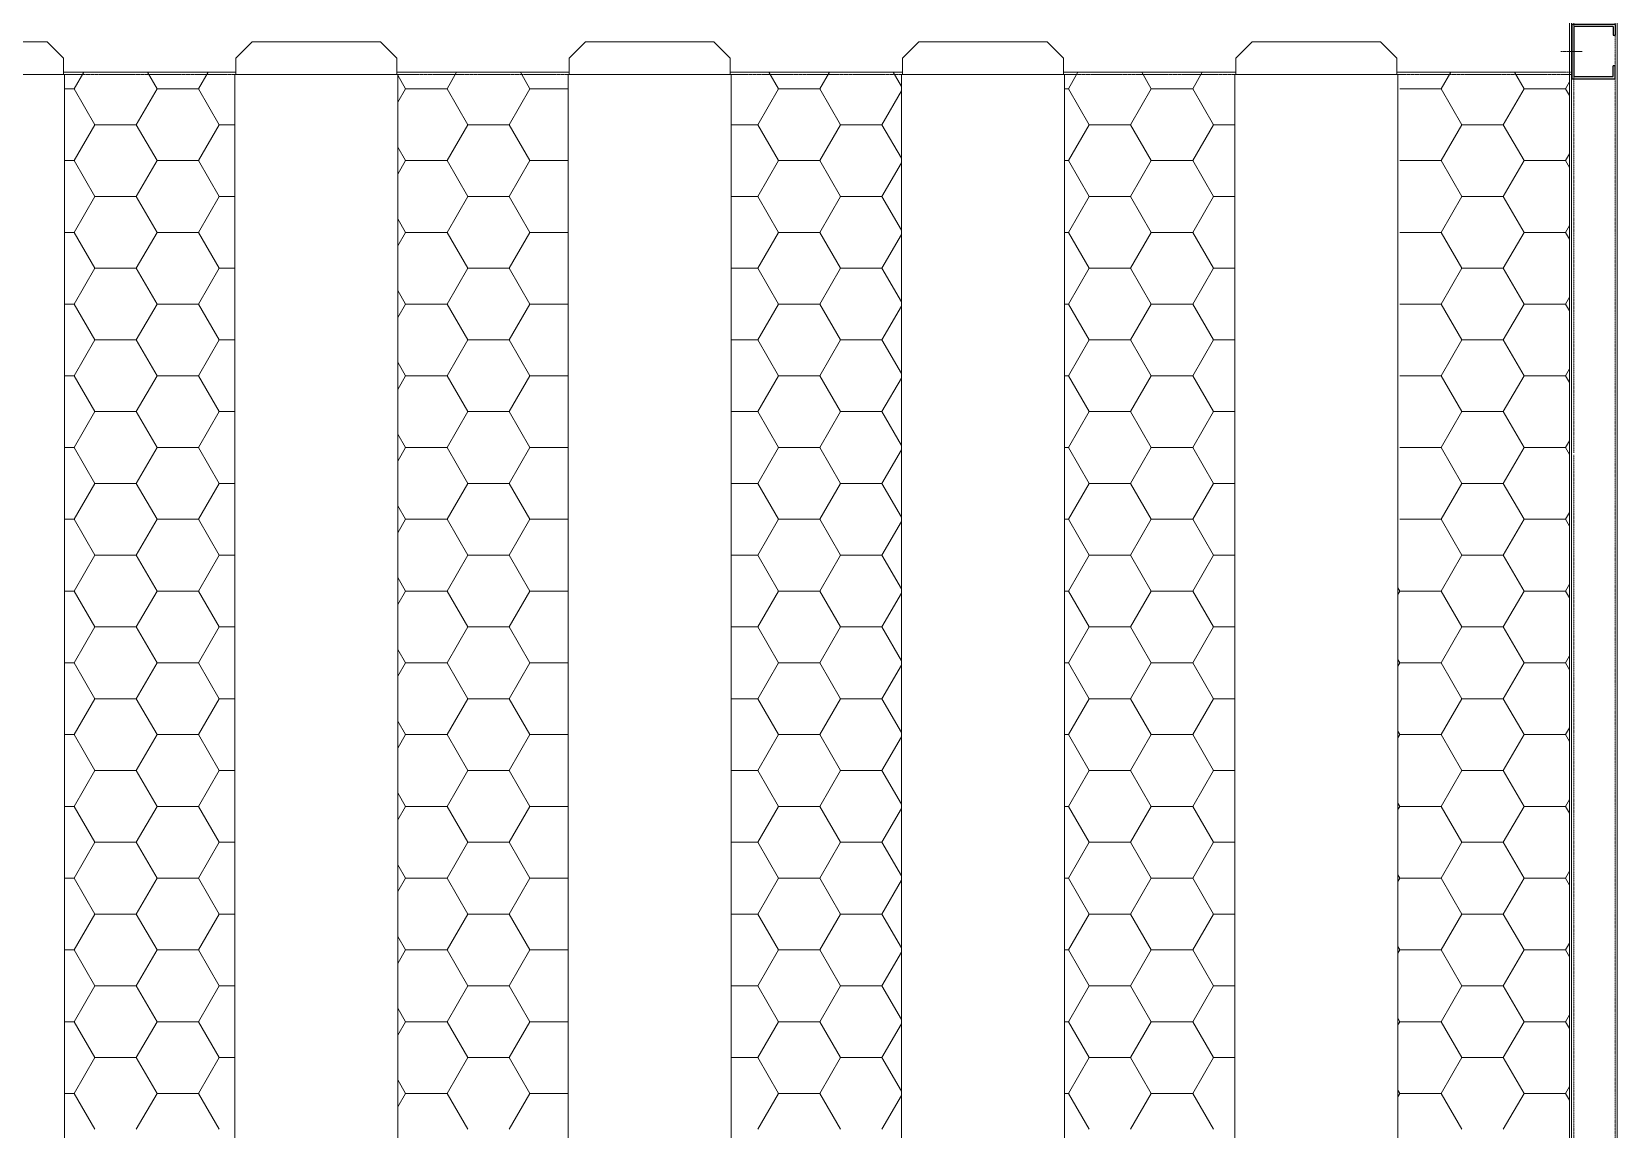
# Model space of a CAD drawing. Header units: millimetres. Extents: x -17070 to 42538, y -291348 to 31440.
# Drawn here: x 18517 to 19976, y 19027 to 20036 of the extents above; entities that cross this region are included whole.
import ezdxf

# ---------------------------------------------------------------- set-up
doc = ezdxf.new("R2010")
doc.units = ezdxf.units.MM
for name, pattern in [('CENTER', [2, 1.25, -0.25, 0.25, -0.25]), ('HIDDEN', [0.375, 0.25, -0.125]), ('HIDDENX2', [0.75, 0.5, -0.25])]:
    doc.linetypes.add(name, pattern=pattern)
doc.layers.add('center', color=1, linetype='CENTER')
doc.layers.add('HIDD', color=2, linetype='HIDDENX2')

# ---------------------------------------------------------------- blocks, each defined once
blk = doc.blocks.new('435')
for p, q in [((-131382, 21088.8), (-131342, 21088.8)), ((-131382, 21088.8), (-131382, 21078.8)), ((-131342, 21088.8), (-131342, 21038.8)), ((-131342, 21088.8), (-131342, 21038.8)), ((-131380, 21078.8), (-131382, 21078.8)), ((-131380, 21086.8), (-131344, 21086.8)), ((-131380, 21086.8), (-131380, 21078.8)), ((-131344, 21086.8), (-131344, 21040.8)), ((-131382, 21038.8), (-131382, 21050.8)), ((-131382, 21050.8), (-131380, 21050.8)), ((-131380, 21040.8), (-131380, 21050.8)), ((-131342, 21038.8), (-131382, 21038.8)), ((-131344, 21040.8), (-131380, 21040.8))]:
    blk.add_line(p, q)
blk = doc.blocks.new('3')
at = {"color": 7, "lineweight": 20}
for p, q in [((19933.5, 20282.6), (19933.5, 18032.8)), ((19975.5, 18032.8), (19975.5, 20282.6)), ((19931.5, 20204.7), (19931.5, 18078.7)), ((18546.3, 19998.7), (18704.9, 19998.7)), ((18852.9, 19998.7), (19011.5, 19998.7)), ((19159.5, 19998.7), (19318.1, 19998.7)), ((19466.1, 19998.7), (19624.7, 19998.7)), ((19772.7, 19998.7), (19928, 19998.7))]:
    blk.add_line(p, q, dxfattribs=at)
at = {"lineweight": 20}
for p, q in [((18531.3, 20026.7), (18413.3, 20026.7)), ((18546.3, 20011.7), (18531.3, 20026.7)), ((18704.9, 20011.7), (18719.9, 20026.7)), ((18837.9, 20026.7), (18719.9, 20026.7)), ((18852.9, 20011.7), (18837.9, 20026.7)), ((19011.5, 20011.7), (19026.5, 20026.7)), ((19144.5, 20026.7), (19026.5, 20026.7)), ((19159.5, 20011.7), (19144.5, 20026.7)), ((19318.1, 20011.7), (19333.1, 20026.7)), ((19451.1, 20026.7), (19333.1, 20026.7)), ((19466.1, 20011.7), (19451.1, 20026.7)), ((19624.7, 20011.7), (19639.7, 20026.7)), ((19757.7, 20026.7), (19639.7, 20026.7)), ((19772.7, 20011.7), (19757.7, 20026.7)), ((18546.3, 19996.7), (18546.3, 20011.7)), ((18704.9, 19996.7), (18704.9, 20011.7)), ((18852.9, 19996.7), (18852.9, 20011.7)), ((19011.5, 19996.7), (19011.5, 20011.7)), ((19159.5, 19996.7), (19159.5, 20011.7)), ((19318.1, 19996.7), (19318.1, 20011.7)), ((19466.1, 19996.7), (19466.1, 20011.7)), ((19624.7, 19996.7), (19624.7, 20011.7)), ((19772.7, 19996.7), (19772.7, 20011.7))]:
    blk.add_line(p, q, dxfattribs=at)
at = {"color": 7, "lineweight": 20, "ltscale": 0.014722}
blk.add_line((19931.5, 20035.2), (19931.5, 20008.7), dxfattribs=at)
at = {"color": 0, "lineweight": 20}
for p, q in [((18547.3, 19996.7), (18397.3, 19996.7)), ((18547.3, 19996.7), (18547.3, 18098.7)), ((18853.9, 19996.7), (18703.9, 19996.7)), ((18703.9, 18098.7), (18703.9, 19996.7)), ((18853.9, 19996.7), (18853.9, 18098.7)), ((19160.5, 19996.7), (19010.5, 19996.7)), ((19010.5, 18098.7), (19010.5, 19996.7)), ((19160.5, 19996.7), (19160.5, 18098.7)), ((19467.1, 19996.7), (19317.1, 19996.7)), ((19317.1, 18098.7), (19317.1, 19996.7)), ((19467.1, 19996.7), (19467.1, 18098.7)), ((19773.7, 19996.7), (19623.7, 19996.7)), ((19623.7, 18098.7), (19623.7, 19996.7)), ((19773.7, 19996.7), (19773.7, 18098.7))]:
    blk.add_line(p, q, dxfattribs=at)
at = {"color": 7, "linetype": 'Continuous', "lineweight": 20}
for p, q in [((18556.3, 19983.4), (18565.1, 19998.7)), ((18632.5, 19983.4), (18623.7, 19998.7)), ((18670.6, 19983.4), (18679.4, 19998.7)), ((18861.1, 19983.4), (18853.9, 19995.8)), ((18899.2, 19983.4), (18908, 19998.7)), ((18975.4, 19983.4), (18966.6, 19998.7)), ((19204, 19983.4), (19195.2, 19998.7)), ((19242.1, 19983.4), (19250.9, 19998.7)), ((19317.1, 19985.4), (19309.5, 19998.7)), ((19470.7, 19983.4), (19479.5, 19998.7)), ((19546.9, 19983.4), (19538.1, 19998.7)), ((19585, 19983.4), (19593.8, 19998.7)), ((19813.6, 19983.4), (19822.4, 19998.7)), ((19889.8, 19983.4), (19881, 19998.7)), ((18547.3, 19983.4), (18556.3, 19983.4)), ((18575.3, 19950.4), (18556.3, 19983.4)), ((18613.4, 19950.4), (18632.5, 19983.4)), ((18632.5, 19983.4), (18670.6, 19983.4)), ((18689.6, 19950.4), (18670.6, 19983.4)), ((18853.9, 19971), (18861.1, 19983.4)), ((18861.1, 19983.4), (18899.2, 19983.4)), ((18918.2, 19950.4), (18899.2, 19983.4)), ((18956.3, 19950.4), (18975.4, 19983.4)), ((18975.4, 19983.4), (19010.5, 19983.4)), ((19184.9, 19950.4), (19204, 19983.4)), ((19204, 19983.4), (19242.1, 19983.4)), ((19261.1, 19950.4), (19242.1, 19983.4)), ((19299.2, 19950.4), (19317.1, 19981.4)), ((19467.1, 19983.4), (19470.7, 19983.4)), ((19489.7, 19950.4), (19470.7, 19983.4)), ((19527.8, 19950.4), (19546.9, 19983.4)), ((19546.9, 19983.4), (19585, 19983.4)), ((19604, 19950.4), (19585, 19983.4)), ((19775.5, 19983.4), (19813.6, 19983.4)), ((19832.6, 19950.4), (19813.6, 19983.4)), ((19870.7, 19950.4), (19889.8, 19983.4)), ((19889.8, 19983.4), (19927.9, 19983.4)), ((19927.9, 19983.4), (19931.5, 19989.7)), ((19931.5, 19977.1), (19927.9, 19983.4)), ((18556.3, 19917.4), (18575.3, 19950.4)), ((18575.3, 19950.4), (18613.4, 19950.4)), ((18632.5, 19917.4), (18613.4, 19950.4)), ((18670.6, 19917.4), (18689.6, 19950.4)), ((18689.6, 19950.4), (18703.9, 19950.4)), ((18899.2, 19917.4), (18918.2, 19950.4)), ((18918.2, 19950.4), (18956.3, 19950.4)), ((18975.4, 19917.4), (18956.3, 19950.4)), ((19160.5, 19950.4), (19184.9, 19950.4)), ((19204, 19917.4), (19184.9, 19950.4)), ((19242.1, 19917.4), (19261.1, 19950.4)), ((19261.1, 19950.4), (19299.2, 19950.4)), ((19317.1, 19919.5), (19299.2, 19950.4)), ((19470.7, 19917.4), (19489.7, 19950.4)), ((19489.7, 19950.4), (19527.8, 19950.4)), ((19546.9, 19917.4), (19527.8, 19950.4)), ((19585, 19917.4), (19604, 19950.4)), ((19604, 19950.4), (19623.7, 19950.4)), ((19813.6, 19917.4), (19832.6, 19950.4)), ((19832.6, 19950.4), (19870.7, 19950.4)), ((19889.8, 19917.4), (19870.7, 19950.4)), ((18861.1, 19917.4), (18853.9, 19929.8)), ((19927.9, 19917.4), (19931.5, 19923.7)), ((18547.3, 19917.4), (18556.3, 19917.4)), ((18575.3, 19884.4), (18556.3, 19917.4)), ((18613.4, 19884.4), (18632.5, 19917.4)), ((18632.5, 19917.4), (18670.6, 19917.4)), ((18689.6, 19884.4), (18670.6, 19917.4)), ((18853.9, 19905), (18861.1, 19917.4)), ((18861.1, 19917.4), (18899.2, 19917.4)), ((18918.2, 19884.4), (18899.2, 19917.4)), ((18956.3, 19884.4), (18975.4, 19917.4)), ((18975.4, 19917.4), (19010.5, 19917.4)), ((19184.9, 19884.4), (19204, 19917.4)), ((19204, 19917.4), (19242.1, 19917.4)), ((19261.1, 19884.4), (19242.1, 19917.4)), ((19299.2, 19884.4), (19317.1, 19915.4)), ((19467.1, 19917.4), (19470.7, 19917.4)), ((19489.7, 19884.4), (19470.7, 19917.4)), ((19527.8, 19884.4), (19546.9, 19917.4)), ((19546.9, 19917.4), (19585, 19917.4)), ((19604, 19884.4), (19585, 19917.4)), ((19775.5, 19917.4), (19813.6, 19917.4)), ((19832.6, 19884.4), (19813.6, 19917.4)), ((19870.7, 19884.4), (19889.8, 19917.4)), ((19889.8, 19917.4), (19927.9, 19917.4)), ((19931.5, 19911.1), (19927.9, 19917.4)), ((18556.3, 19851.4), (18575.3, 19884.4)), ((18575.3, 19884.4), (18613.4, 19884.4)), ((18632.5, 19851.4), (18613.4, 19884.4)), ((18670.6, 19851.4), (18689.6, 19884.4)), ((18689.6, 19884.4), (18703.9, 19884.4)), ((18899.2, 19851.4), (18918.2, 19884.4)), ((18918.2, 19884.4), (18956.3, 19884.4)), ((18975.4, 19851.4), (18956.3, 19884.4)), ((19160.5, 19884.4), (19184.9, 19884.4)), ((19204, 19851.4), (19184.9, 19884.4)), ((19242.1, 19851.4), (19261.1, 19884.4)), ((19261.1, 19884.4), (19299.2, 19884.4)), ((19317.1, 19853.5), (19299.2, 19884.4)), ((19470.7, 19851.4), (19489.7, 19884.4)), ((19489.7, 19884.4), (19527.8, 19884.4)), ((19546.9, 19851.4), (19527.8, 19884.4)), ((19585, 19851.4), (19604, 19884.4)), ((19604, 19884.4), (19623.7, 19884.4)), ((19813.6, 19851.4), (19832.6, 19884.4)), ((19832.6, 19884.4), (19870.7, 19884.4)), ((19889.8, 19851.4), (19870.7, 19884.4)), ((18861.1, 19851.4), (18853.9, 19863.9)), ((18547.3, 19851.4), (18556.3, 19851.4)), ((18575.3, 19818.4), (18556.3, 19851.4)), ((18613.4, 19818.4), (18632.5, 19851.4)), ((18632.5, 19851.4), (18670.6, 19851.4)), ((18689.6, 19818.4), (18670.6, 19851.4)), ((18853.9, 19839), (18861.1, 19851.4)), ((18861.1, 19851.4), (18899.2, 19851.4)), ((18918.2, 19818.4), (18899.2, 19851.4)), ((18956.3, 19818.4), (18975.4, 19851.4)), ((18975.4, 19851.4), (19010.5, 19851.4)), ((19184.9, 19818.4), (19204, 19851.4)), ((19204, 19851.4), (19242.1, 19851.4)), ((19261.1, 19818.4), (19242.1, 19851.4)), ((19299.2, 19818.4), (19317.1, 19849.4)), ((19467.1, 19851.4), (19470.7, 19851.4)), ((19489.7, 19818.4), (19470.7, 19851.4)), ((19527.8, 19818.4), (19546.9, 19851.4)), ((19546.9, 19851.4), (19585, 19851.4)), ((19604, 19818.4), (19585, 19851.4)), ((19775.5, 19851.4), (19813.6, 19851.4)), ((19832.6, 19818.4), (19813.6, 19851.4)), ((19870.7, 19818.4), (19889.8, 19851.4)), ((19889.8, 19851.4), (19927.9, 19851.4)), ((19927.9, 19851.4), (19931.5, 19857.7)), ((19931.5, 19845.1), (19927.9, 19851.4)), ((18556.3, 19785.4), (18575.3, 19818.4)), ((18575.3, 19818.4), (18613.4, 19818.4)), ((18632.5, 19785.4), (18613.4, 19818.4)), ((18670.6, 19785.4), (18689.6, 19818.4)), ((18689.6, 19818.4), (18703.9, 19818.4)), ((18899.2, 19785.4), (18918.2, 19818.4)), ((18918.2, 19818.4), (18956.3, 19818.4)), ((18975.4, 19785.4), (18956.3, 19818.4)), ((19160.5, 19818.4), (19184.9, 19818.4)), ((19204, 19785.4), (19184.9, 19818.4)), ((19242.1, 19785.4), (19261.1, 19818.4)), ((19261.1, 19818.4), (19299.2, 19818.4)), ((19317.1, 19787.5), (19299.2, 19818.4)), ((19470.7, 19785.4), (19489.7, 19818.4)), ((19489.7, 19818.4), (19527.8, 19818.4)), ((19546.9, 19785.4), (19527.8, 19818.4)), ((19585, 19785.4), (19604, 19818.4)), ((19604, 19818.4), (19623.7, 19818.4)), ((19813.6, 19785.4), (19832.6, 19818.4)), ((19832.6, 19818.4), (19870.7, 19818.4)), ((19889.8, 19785.4), (19870.7, 19818.4)), ((18861.1, 19785.4), (18853.9, 19797.9)), ((19927.9, 19785.4), (19931.5, 19791.7)), ((18547.3, 19785.4), (18556.3, 19785.4)), ((18575.3, 19752.5), (18556.3, 19785.4)), ((18613.4, 19752.5), (18632.5, 19785.4)), ((18632.5, 19785.4), (18670.6, 19785.4)), ((18689.6, 19752.5), (18670.6, 19785.4)), ((18853.9, 19773), (18861.1, 19785.4)), ((18861.1, 19785.4), (18899.2, 19785.4)), ((18918.2, 19752.5), (18899.2, 19785.4)), ((18956.3, 19752.5), (18975.4, 19785.4)), ((18975.4, 19785.4), (19010.5, 19785.4)), ((19184.9, 19752.5), (19204, 19785.4)), ((19204, 19785.4), (19242.1, 19785.4)), ((19261.1, 19752.5), (19242.1, 19785.4)), ((19299.2, 19752.5), (19317.1, 19783.4)), ((19467.1, 19785.4), (19470.7, 19785.4)), ((19489.7, 19752.5), (19470.7, 19785.4)), ((19527.8, 19752.5), (19546.9, 19785.4)), ((19546.9, 19785.4), (19585, 19785.4)), ((19604, 19752.5), (19585, 19785.4)), ((19775.5, 19785.4), (19813.6, 19785.4)), ((19832.6, 19752.5), (19813.6, 19785.4)), ((19870.7, 19752.5), (19889.8, 19785.4)), ((19889.8, 19785.4), (19927.9, 19785.4)), ((19931.5, 19779.2), (19927.9, 19785.4)), ((18556.3, 19719.5), (18575.3, 19752.5)), ((18575.3, 19752.5), (18613.4, 19752.5)), ((18632.5, 19719.5), (18613.4, 19752.5)), ((18670.6, 19719.5), (18689.6, 19752.5)), ((18689.6, 19752.5), (18703.9, 19752.5)), ((18899.2, 19719.5), (18918.2, 19752.5)), ((18918.2, 19752.5), (18956.3, 19752.5)), ((18975.4, 19719.5), (18956.3, 19752.5)), ((19160.5, 19752.5), (19184.9, 19752.5)), ((19204, 19719.5), (19184.9, 19752.5)), ((19242.1, 19719.5), (19261.1, 19752.5)), ((19261.1, 19752.5), (19299.2, 19752.5)), ((19317.1, 19721.5), (19299.2, 19752.5)), ((19470.7, 19719.5), (19489.7, 19752.5)), ((19489.7, 19752.5), (19527.8, 19752.5)), ((19546.9, 19719.5), (19527.8, 19752.5)), ((19585, 19719.5), (19604, 19752.5)), ((19604, 19752.5), (19623.7, 19752.5)), ((19813.6, 19719.5), (19832.6, 19752.5)), ((19832.6, 19752.5), (19870.7, 19752.5)), ((19889.8, 19719.5), (19870.7, 19752.5)), ((18861.1, 19719.5), (18853.9, 19731.9)), ((18547.3, 19719.5), (18556.3, 19719.5)), ((18575.3, 19686.5), (18556.3, 19719.5)), ((18613.4, 19686.5), (18632.5, 19719.5)), ((18632.5, 19719.5), (18670.6, 19719.5)), ((18689.6, 19686.5), (18670.6, 19719.5)), ((18853.9, 19707), (18861.1, 19719.5)), ((18861.1, 19719.5), (18899.2, 19719.5)), ((18918.2, 19686.5), (18899.2, 19719.5)), ((18956.3, 19686.5), (18975.4, 19719.5)), ((18975.4, 19719.5), (19010.5, 19719.5)), ((19184.9, 19686.5), (19204, 19719.5)), ((19204, 19719.5), (19242.1, 19719.5)), ((19261.1, 19686.5), (19242.1, 19719.5)), ((19299.2, 19686.5), (19317.1, 19717.4)), ((19467.1, 19719.5), (19470.7, 19719.5)), ((19489.7, 19686.5), (19470.7, 19719.5)), ((19527.8, 19686.5), (19546.9, 19719.5)), ((19546.9, 19719.5), (19585, 19719.5)), ((19604, 19686.5), (19585, 19719.5)), ((19775.5, 19719.5), (19813.6, 19719.5)), ((19832.6, 19686.5), (19813.6, 19719.5)), ((19870.7, 19686.5), (19889.8, 19719.5)), ((19889.8, 19719.5), (19927.9, 19719.5)), ((19927.9, 19719.5), (19931.5, 19725.8)), ((19931.5, 19713.2), (19927.9, 19719.5)), ((18556.3, 19653.5), (18575.3, 19686.5)), ((18575.3, 19686.5), (18613.4, 19686.5)), ((18632.5, 19653.5), (18613.4, 19686.5)), ((18670.6, 19653.5), (18689.6, 19686.5)), ((18689.6, 19686.5), (18703.9, 19686.5)), ((18899.2, 19653.5), (18918.2, 19686.5)), ((18918.2, 19686.5), (18956.3, 19686.5)), ((18975.4, 19653.5), (18956.3, 19686.5)), ((19160.5, 19686.5), (19184.9, 19686.5)), ((19204, 19653.5), (19184.9, 19686.5)), ((19242.1, 19653.5), (19261.1, 19686.5)), ((19261.1, 19686.5), (19299.2, 19686.5)), ((19317.1, 19655.5), (19299.2, 19686.5)), ((19470.7, 19653.5), (19489.7, 19686.5)), ((19489.7, 19686.5), (19527.8, 19686.5)), ((19546.9, 19653.5), (19527.8, 19686.5)), ((19585, 19653.5), (19604, 19686.5)), ((19604, 19686.5), (19623.7, 19686.5)), ((19813.6, 19653.5), (19832.6, 19686.5)), ((19832.6, 19686.5), (19870.7, 19686.5)), ((19889.8, 19653.5), (19870.7, 19686.5)), ((18861.1, 19653.5), (18853.9, 19665.9)), ((19927.9, 19653.5), (19931.5, 19659.8)), ((18547.3, 19653.5), (18556.3, 19653.5)), ((18575.3, 19620.5), (18556.3, 19653.5)), ((18613.4, 19620.5), (18632.5, 19653.5)), ((18632.5, 19653.5), (18670.6, 19653.5)), ((18689.6, 19620.5), (18670.6, 19653.5)), ((18853.9, 19641.1), (18861.1, 19653.5)), ((18861.1, 19653.5), (18899.2, 19653.5)), ((18918.2, 19620.5), (18899.2, 19653.5)), ((18956.3, 19620.5), (18975.4, 19653.5)), ((18975.4, 19653.5), (19010.5, 19653.5)), ((19184.9, 19620.5), (19204, 19653.5)), ((19204, 19653.5), (19242.1, 19653.5)), ((19261.1, 19620.5), (19242.1, 19653.5)), ((19299.2, 19620.5), (19317.1, 19651.4)), ((19467.1, 19653.5), (19470.7, 19653.5)), ((19489.7, 19620.5), (19470.7, 19653.5)), ((19527.8, 19620.5), (19546.9, 19653.5)), ((19546.9, 19653.5), (19585, 19653.5)), ((19604, 19620.5), (19585, 19653.5)), ((19775.5, 19653.5), (19813.6, 19653.5)), ((19832.6, 19620.5), (19813.6, 19653.5)), ((19870.7, 19620.5), (19889.8, 19653.5)), ((19889.8, 19653.5), (19927.9, 19653.5)), ((19931.5, 19647.2), (19927.9, 19653.5)), ((18556.3, 19587.5), (18575.3, 19620.5)), ((18575.3, 19620.5), (18613.4, 19620.5)), ((18632.5, 19587.5), (18613.4, 19620.5)), ((18670.6, 19587.5), (18689.6, 19620.5)), ((18689.6, 19620.5), (18703.9, 19620.5)), ((18899.2, 19587.5), (18918.2, 19620.5)), ((18918.2, 19620.5), (18956.3, 19620.5)), ((18975.4, 19587.5), (18956.3, 19620.5)), ((19160.5, 19620.5), (19184.9, 19620.5)), ((19204, 19587.5), (19184.9, 19620.5)), ((19242.1, 19587.5), (19261.1, 19620.5)), ((19261.1, 19620.5), (19299.2, 19620.5)), ((19317.1, 19589.5), (19299.2, 19620.5)), ((19470.7, 19587.5), (19489.7, 19620.5)), ((19489.7, 19620.5), (19527.8, 19620.5)), ((19546.9, 19587.5), (19527.8, 19620.5)), ((19585, 19587.5), (19604, 19620.5)), ((19604, 19620.5), (19623.7, 19620.5)), ((19813.6, 19587.5), (19832.6, 19620.5)), ((19832.6, 19620.5), (19870.7, 19620.5)), ((19889.8, 19587.5), (19870.7, 19620.5)), ((18547.3, 19587.5), (18556.3, 19587.5)), ((18575.3, 19554.5), (18556.3, 19587.5)), ((18613.4, 19554.5), (18632.5, 19587.5)), ((18632.5, 19587.5), (18670.6, 19587.5)), ((18689.6, 19554.5), (18670.6, 19587.5)), ((18861.1, 19587.5), (18853.9, 19599.9)), ((18853.9, 19575.1), (18861.1, 19587.5)), ((18861.1, 19587.5), (18899.2, 19587.5)), ((18918.2, 19554.5), (18899.2, 19587.5)), ((18956.3, 19554.5), (18975.4, 19587.5)), ((18975.4, 19587.5), (19010.5, 19587.5)), ((19184.9, 19554.5), (19204, 19587.5)), ((19204, 19587.5), (19242.1, 19587.5)), ((19261.1, 19554.5), (19242.1, 19587.5)), ((19467.1, 19587.5), (19470.7, 19587.5)), ((19489.7, 19554.5), (19470.7, 19587.5)), ((19527.8, 19554.5), (19546.9, 19587.5)), ((19546.9, 19587.5), (19585, 19587.5)), ((19604, 19554.5), (19585, 19587.5)), ((19775.5, 19587.5), (19813.6, 19587.5)), ((19832.6, 19554.5), (19813.6, 19587.5)), ((19870.7, 19554.5), (19889.8, 19587.5)), ((19889.8, 19587.5), (19927.9, 19587.5)), ((19927.9, 19587.5), (19931.5, 19593.8)), ((19931.5, 19581.2), (19927.9, 19587.5)), ((19299.2, 19554.5), (19317.1, 19585.5)), ((18556.3, 19521.5), (18575.3, 19554.5)), ((18575.3, 19554.5), (18613.4, 19554.5)), ((18632.5, 19521.5), (18613.4, 19554.5)), ((18670.6, 19521.5), (18689.6, 19554.5)), ((18689.6, 19554.5), (18703.9, 19554.5)), ((18899.2, 19521.5), (18918.2, 19554.5)), ((18918.2, 19554.5), (18956.3, 19554.5)), ((18975.4, 19521.5), (18956.3, 19554.5)), ((19160.5, 19554.5), (19184.9, 19554.5)), ((19204, 19521.5), (19184.9, 19554.5)), ((19242.1, 19521.5), (19261.1, 19554.5)), ((19261.1, 19554.5), (19299.2, 19554.5)), ((19317.1, 19523.5), (19299.2, 19554.5)), ((19470.7, 19521.5), (19489.7, 19554.5)), ((19489.7, 19554.5), (19527.8, 19554.5)), ((19546.9, 19521.5), (19527.8, 19554.5)), ((19585, 19521.5), (19604, 19554.5)), ((19604, 19554.5), (19623.7, 19554.5)), ((19813.6, 19521.5), (19832.6, 19554.5)), ((19832.6, 19554.5), (19870.7, 19554.5)), ((19889.8, 19521.5), (19870.7, 19554.5)), ((18861.1, 19521.5), (18853.9, 19533.9)), ((19927.9, 19521.5), (19931.5, 19527.8)), ((18547.3, 19521.5), (18556.3, 19521.5)), ((18575.3, 19488.5), (18556.3, 19521.5)), ((18613.4, 19488.5), (18632.5, 19521.5)), ((18632.5, 19521.5), (18670.6, 19521.5)), ((18689.6, 19488.5), (18670.6, 19521.5)), ((18853.9, 19509.1), (18861.1, 19521.5)), ((18861.1, 19521.5), (18899.2, 19521.5)), ((18918.2, 19488.5), (18899.2, 19521.5)), ((18956.3, 19488.5), (18975.4, 19521.5)), ((18975.4, 19521.5), (19010.5, 19521.5)), ((19184.9, 19488.5), (19204, 19521.5)), ((19204, 19521.5), (19242.1, 19521.5)), ((19261.1, 19488.5), (19242.1, 19521.5)), ((19299.2, 19488.5), (19317.1, 19519.5)), ((19467.1, 19521.5), (19470.7, 19521.5)), ((19489.7, 19488.5), (19470.7, 19521.5)), ((19527.8, 19488.5), (19546.9, 19521.5)), ((19546.9, 19521.5), (19585, 19521.5)), ((19604, 19488.5), (19585, 19521.5)), ((19775.5, 19521.5), (19773.7, 19524.5)), ((19773.7, 19518.4), (19775.5, 19521.5)), ((19775.5, 19521.5), (19813.6, 19521.5)), ((19832.6, 19488.5), (19813.6, 19521.5)), ((19870.7, 19488.5), (19889.8, 19521.5)), ((19889.8, 19521.5), (19927.9, 19521.5)), ((19931.5, 19515.2), (19927.9, 19521.5)), ((18556.3, 19455.5), (18575.3, 19488.5)), ((18575.3, 19488.5), (18613.4, 19488.5)), ((18632.5, 19455.5), (18613.4, 19488.5)), ((18670.6, 19455.5), (18689.6, 19488.5)), ((18689.6, 19488.5), (18703.9, 19488.5)), ((18899.2, 19455.5), (18918.2, 19488.5)), ((18918.2, 19488.5), (18956.3, 19488.5)), ((18975.4, 19455.5), (18956.3, 19488.5)), ((19160.5, 19488.5), (19184.9, 19488.5)), ((19204, 19455.5), (19184.9, 19488.5)), ((19242.1, 19455.5), (19261.1, 19488.5)), ((19261.1, 19488.5), (19299.2, 19488.5)), ((19317.1, 19457.5), (19299.2, 19488.5)), ((19470.7, 19455.5), (19489.7, 19488.5)), ((19489.7, 19488.5), (19527.8, 19488.5)), ((19546.9, 19455.5), (19527.8, 19488.5)), ((19585, 19455.5), (19604, 19488.5)), ((19604, 19488.5), (19623.7, 19488.5)), ((19813.6, 19455.5), (19832.6, 19488.5)), ((19832.6, 19488.5), (19870.7, 19488.5)), ((19889.8, 19455.5), (19870.7, 19488.5)), ((18547.3, 19455.5), (18556.3, 19455.5)), ((18575.3, 19422.5), (18556.3, 19455.5)), ((18613.4, 19422.5), (18632.5, 19455.5)), ((18632.5, 19455.5), (18670.6, 19455.5)), ((18689.6, 19422.5), (18670.6, 19455.5)), ((18861.1, 19455.5), (18853.9, 19467.9)), ((18853.9, 19443.1), (18861.1, 19455.5)), ((18861.1, 19455.5), (18899.2, 19455.5)), ((18918.2, 19422.5), (18899.2, 19455.5)), ((18956.3, 19422.5), (18975.4, 19455.5)), ((18975.4, 19455.5), (19010.5, 19455.5)), ((19184.9, 19422.5), (19204, 19455.5)), ((19204, 19455.5), (19242.1, 19455.5)), ((19261.1, 19422.5), (19242.1, 19455.5)), ((19467.1, 19455.5), (19470.7, 19455.5)), ((19489.7, 19422.5), (19470.7, 19455.5)), ((19527.8, 19422.5), (19546.9, 19455.5)), ((19546.9, 19455.5), (19585, 19455.5)), ((19604, 19422.5), (19585, 19455.5)), ((19775.5, 19455.5), (19773.7, 19458.6)), ((19773.7, 19452.4), (19775.5, 19455.5)), ((19775.5, 19455.5), (19813.6, 19455.5)), ((19832.6, 19422.5), (19813.6, 19455.5)), ((19870.7, 19422.5), (19889.8, 19455.5)), ((19889.8, 19455.5), (19927.9, 19455.5)), ((19927.9, 19455.5), (19931.5, 19461.8)), ((19931.5, 19449.2), (19927.9, 19455.5)), ((19299.2, 19422.5), (19317.1, 19453.5)), ((18556.3, 19389.5), (18575.3, 19422.5)), ((18575.3, 19422.5), (18613.4, 19422.5)), ((18632.5, 19389.5), (18613.4, 19422.5)), ((18670.6, 19389.5), (18689.6, 19422.5)), ((18689.6, 19422.5), (18703.9, 19422.5)), ((18899.2, 19389.5), (18918.2, 19422.5)), ((18918.2, 19422.5), (18956.3, 19422.5)), ((18975.4, 19389.5), (18956.3, 19422.5)), ((19160.5, 19422.5), (19184.9, 19422.5)), ((19204, 19389.5), (19184.9, 19422.5)), ((19242.1, 19389.5), (19261.1, 19422.5)), ((19261.1, 19422.5), (19299.2, 19422.5)), ((19317.1, 19391.5), (19299.2, 19422.5)), ((19470.7, 19389.5), (19489.7, 19422.5)), ((19489.7, 19422.5), (19527.8, 19422.5)), ((19546.9, 19389.5), (19527.8, 19422.5)), ((19585, 19389.5), (19604, 19422.5)), ((19604, 19422.5), (19623.7, 19422.5)), ((19813.6, 19389.5), (19832.6, 19422.5)), ((19832.6, 19422.5), (19870.7, 19422.5)), ((19889.8, 19389.5), (19870.7, 19422.5)), ((18861.1, 19389.5), (18853.9, 19401.9)), ((18547.3, 19389.5), (18556.3, 19389.5)), ((18575.3, 19356.5), (18556.3, 19389.5)), ((18613.4, 19356.5), (18632.5, 19389.5)), ((18632.5, 19389.5), (18670.6, 19389.5)), ((18689.6, 19356.5), (18670.6, 19389.5)), ((18853.9, 19377.1), (18861.1, 19389.5)), ((18861.1, 19389.5), (18899.2, 19389.5)), ((18918.2, 19356.5), (18899.2, 19389.5)), ((18956.3, 19356.5), (18975.4, 19389.5)), ((18975.4, 19389.5), (19010.5, 19389.5)), ((19184.9, 19356.5), (19204, 19389.5)), ((19204, 19389.5), (19242.1, 19389.5)), ((19261.1, 19356.5), (19242.1, 19389.5)), ((19299.2, 19356.5), (19317.1, 19387.5)), ((19467.1, 19389.5), (19470.7, 19389.5)), ((19489.7, 19356.5), (19470.7, 19389.5)), ((19527.8, 19356.5), (19546.9, 19389.5)), ((19546.9, 19389.5), (19585, 19389.5)), ((19604, 19356.5), (19585, 19389.5)), ((19775.5, 19389.5), (19773.7, 19392.6)), ((19773.7, 19386.4), (19775.5, 19389.5)), ((19775.5, 19389.5), (19813.6, 19389.5)), ((19832.6, 19356.5), (19813.6, 19389.5)), ((19870.7, 19356.5), (19889.8, 19389.5)), ((19889.8, 19389.5), (19927.9, 19389.5)), ((19927.9, 19389.5), (19931.5, 19395.8)), ((19931.5, 19383.2), (19927.9, 19389.5)), ((18556.3, 19323.5), (18575.3, 19356.5)), ((18575.3, 19356.5), (18613.4, 19356.5)), ((18632.5, 19323.5), (18613.4, 19356.5)), ((18670.6, 19323.5), (18689.6, 19356.5)), ((18689.6, 19356.5), (18703.9, 19356.5)), ((18899.2, 19323.5), (18918.2, 19356.5)), ((18918.2, 19356.5), (18956.3, 19356.5)), ((18975.4, 19323.5), (18956.3, 19356.5)), ((19160.5, 19356.5), (19184.9, 19356.5)), ((19204, 19323.5), (19184.9, 19356.5)), ((19242.1, 19323.5), (19261.1, 19356.5)), ((19261.1, 19356.5), (19299.2, 19356.5)), ((19317.1, 19325.5), (19299.2, 19356.5)), ((19470.7, 19323.5), (19489.7, 19356.5)), ((19489.7, 19356.5), (19527.8, 19356.5)), ((19546.9, 19323.5), (19527.8, 19356.5)), ((19585, 19323.5), (19604, 19356.5)), ((19604, 19356.5), (19623.7, 19356.5)), ((19813.6, 19323.5), (19832.6, 19356.5)), ((19832.6, 19356.5), (19870.7, 19356.5)), ((19889.8, 19323.5), (19870.7, 19356.5)), ((18547.3, 19323.5), (18556.3, 19323.5)), ((18575.3, 19290.5), (18556.3, 19323.5)), ((18613.4, 19290.5), (18632.5, 19323.5)), ((18632.5, 19323.5), (18670.6, 19323.5)), ((18689.6, 19290.5), (18670.6, 19323.5)), ((18861.1, 19323.5), (18853.9, 19335.9)), ((18853.9, 19311.1), (18861.1, 19323.5)), ((18861.1, 19323.5), (18899.2, 19323.5)), ((18918.2, 19290.5), (18899.2, 19323.5)), ((18956.3, 19290.5), (18975.4, 19323.5)), ((18975.4, 19323.5), (19010.5, 19323.5)), ((19184.9, 19290.5), (19204, 19323.5)), ((19204, 19323.5), (19242.1, 19323.5)), ((19261.1, 19290.5), (19242.1, 19323.5)), ((19467.1, 19323.5), (19470.7, 19323.5)), ((19489.7, 19290.5), (19470.7, 19323.5)), ((19527.8, 19290.5), (19546.9, 19323.5)), ((19546.9, 19323.5), (19585, 19323.5)), ((19604, 19290.5), (19585, 19323.5)), ((19775.5, 19323.5), (19773.7, 19326.6)), ((19773.7, 19320.5), (19775.5, 19323.5)), ((19775.5, 19323.5), (19813.6, 19323.5)), ((19832.6, 19290.5), (19813.6, 19323.5)), ((19870.7, 19290.5), (19889.8, 19323.5)), ((19889.8, 19323.5), (19927.9, 19323.5)), ((19927.9, 19323.5), (19931.5, 19329.8)), ((19931.5, 19317.2), (19927.9, 19323.5)), ((19299.2, 19290.5), (19317.1, 19321.5)), ((18556.3, 19257.5), (18575.3, 19290.5)), ((18575.3, 19290.5), (18613.4, 19290.5)), ((18632.5, 19257.5), (18613.4, 19290.5)), ((18670.6, 19257.5), (18689.6, 19290.5)), ((18689.6, 19290.5), (18703.9, 19290.5)), ((18899.2, 19257.5), (18918.2, 19290.5)), ((18918.2, 19290.5), (18956.3, 19290.5)), ((18975.4, 19257.5), (18956.3, 19290.5)), ((19160.5, 19290.5), (19184.9, 19290.5)), ((19204, 19257.5), (19184.9, 19290.5)), ((19242.1, 19257.5), (19261.1, 19290.5)), ((19261.1, 19290.5), (19299.2, 19290.5)), ((19317.1, 19259.5), (19299.2, 19290.5)), ((19470.7, 19257.5), (19489.7, 19290.5)), ((19489.7, 19290.5), (19527.8, 19290.5)), ((19546.9, 19257.5), (19527.8, 19290.5)), ((19585, 19257.5), (19604, 19290.5)), ((19604, 19290.5), (19623.7, 19290.5)), ((19813.6, 19257.5), (19832.6, 19290.5)), ((19832.6, 19290.5), (19870.7, 19290.5)), ((19889.8, 19257.5), (19870.7, 19290.5)), ((18861.1, 19257.5), (18853.9, 19269.9)), ((18547.3, 19257.5), (18556.3, 19257.5)), ((18575.3, 19224.5), (18556.3, 19257.5)), ((18613.4, 19224.5), (18632.5, 19257.5)), ((18632.5, 19257.5), (18670.6, 19257.5)), ((18689.6, 19224.5), (18670.6, 19257.5)), ((18853.9, 19245.1), (18861.1, 19257.5)), ((18861.1, 19257.5), (18899.2, 19257.5)), ((18918.2, 19224.5), (18899.2, 19257.5)), ((18956.3, 19224.5), (18975.4, 19257.5)), ((18975.4, 19257.5), (19010.5, 19257.5)), ((19184.9, 19224.5), (19204, 19257.5)), ((19204, 19257.5), (19242.1, 19257.5)), ((19261.1, 19224.5), (19242.1, 19257.5)), ((19299.2, 19224.5), (19317.1, 19255.5)), ((19467.1, 19257.5), (19470.7, 19257.5)), ((19489.7, 19224.5), (19470.7, 19257.5)), ((19527.8, 19224.5), (19546.9, 19257.5)), ((19546.9, 19257.5), (19585, 19257.5)), ((19604, 19224.5), (19585, 19257.5)), ((19775.5, 19257.5), (19773.7, 19260.6)), ((19773.7, 19254.5), (19775.5, 19257.5)), ((19775.5, 19257.5), (19813.6, 19257.5)), ((19832.6, 19224.5), (19813.6, 19257.5)), ((19870.7, 19224.5), (19889.8, 19257.5)), ((19889.8, 19257.5), (19927.9, 19257.5)), ((19927.9, 19257.5), (19931.5, 19263.8)), ((19931.5, 19251.2), (19927.9, 19257.5)), ((18556.3, 19191.5), (18575.3, 19224.5)), ((18575.3, 19224.5), (18613.4, 19224.5)), ((18632.5, 19191.5), (18613.4, 19224.5)), ((18670.6, 19191.5), (18689.6, 19224.5)), ((18689.6, 19224.5), (18703.9, 19224.5)), ((18899.2, 19191.5), (18918.2, 19224.5)), ((18918.2, 19224.5), (18956.3, 19224.5)), ((18975.4, 19191.5), (18956.3, 19224.5)), ((19160.5, 19224.5), (19184.9, 19224.5)), ((19204, 19191.5), (19184.9, 19224.5)), ((19242.1, 19191.5), (19261.1, 19224.5)), ((19261.1, 19224.5), (19299.2, 19224.5)), ((19317.1, 19193.5), (19299.2, 19224.5)), ((19470.7, 19191.5), (19489.7, 19224.5)), ((19489.7, 19224.5), (19527.8, 19224.5)), ((19546.9, 19191.5), (19527.8, 19224.5)), ((19585, 19191.5), (19604, 19224.5)), ((19604, 19224.5), (19623.7, 19224.5)), ((19813.6, 19191.5), (19832.6, 19224.5)), ((19832.6, 19224.5), (19870.7, 19224.5)), ((19889.8, 19191.5), (19870.7, 19224.5)), ((18861.1, 19191.5), (18853.9, 19203.9)), ((19775.5, 19191.5), (19773.7, 19194.6)), ((19927.9, 19191.5), (19931.5, 19197.8)), ((18547.3, 19191.5), (18556.3, 19191.5)), ((18575.3, 19158.5), (18556.3, 19191.5)), ((18613.4, 19158.5), (18632.5, 19191.5)), ((18632.5, 19191.5), (18670.6, 19191.5)), ((18689.6, 19158.5), (18670.6, 19191.5)), ((18853.9, 19179.1), (18861.1, 19191.5)), ((18861.1, 19191.5), (18899.2, 19191.5)), ((18918.2, 19158.5), (18899.2, 19191.5)), ((18956.3, 19158.5), (18975.4, 19191.5)), ((18975.4, 19191.5), (19010.5, 19191.5)), ((19184.9, 19158.5), (19204, 19191.5)), ((19204, 19191.5), (19242.1, 19191.5)), ((19261.1, 19158.5), (19242.1, 19191.5)), ((19299.2, 19158.5), (19317.1, 19189.5)), ((19467.1, 19191.5), (19470.7, 19191.5)), ((19489.7, 19158.5), (19470.7, 19191.5)), ((19527.8, 19158.5), (19546.9, 19191.5)), ((19546.9, 19191.5), (19585, 19191.5)), ((19604, 19158.5), (19585, 19191.5)), ((19773.7, 19188.5), (19775.5, 19191.5)), ((19775.5, 19191.5), (19813.6, 19191.5)), ((19832.6, 19158.5), (19813.6, 19191.5)), ((19870.7, 19158.5), (19889.8, 19191.5)), ((19889.8, 19191.5), (19927.9, 19191.5)), ((19931.5, 19185.2), (19927.9, 19191.5)), ((18556.3, 19125.5), (18575.3, 19158.5)), ((18575.3, 19158.5), (18613.4, 19158.5)), ((18632.5, 19125.5), (18613.4, 19158.5)), ((18670.6, 19125.5), (18689.6, 19158.5)), ((18689.6, 19158.5), (18703.9, 19158.5)), ((18899.2, 19125.5), (18918.2, 19158.5)), ((18918.2, 19158.5), (18956.3, 19158.5)), ((18975.4, 19125.5), (18956.3, 19158.5)), ((19160.5, 19158.5), (19184.9, 19158.5)), ((19204, 19125.5), (19184.9, 19158.5)), ((19242.1, 19125.5), (19261.1, 19158.5)), ((19261.1, 19158.5), (19299.2, 19158.5)), ((19317.1, 19127.6), (19299.2, 19158.5)), ((19470.7, 19125.5), (19489.7, 19158.5)), ((19489.7, 19158.5), (19527.8, 19158.5)), ((19546.9, 19125.5), (19527.8, 19158.5)), ((19585, 19125.5), (19604, 19158.5)), ((19604, 19158.5), (19623.7, 19158.5)), ((19813.6, 19125.5), (19832.6, 19158.5)), ((19832.6, 19158.5), (19870.7, 19158.5)), ((19889.8, 19125.5), (19870.7, 19158.5)), ((18861.1, 19125.5), (18853.9, 19137.9)), ((18547.3, 19125.5), (18556.3, 19125.5)), ((18575.3, 19092.5), (18556.3, 19125.5)), ((18613.4, 19092.5), (18632.5, 19125.5)), ((18632.5, 19125.5), (18670.6, 19125.5)), ((18689.6, 19092.5), (18670.6, 19125.5)), ((18853.9, 19113.1), (18861.1, 19125.5)), ((18861.1, 19125.5), (18899.2, 19125.5)), ((18918.2, 19092.5), (18899.2, 19125.5)), ((18956.3, 19092.5), (18975.4, 19125.5)), ((18975.4, 19125.5), (19010.5, 19125.5)), ((19184.9, 19092.5), (19204, 19125.5)), ((19204, 19125.5), (19242.1, 19125.5)), ((19261.1, 19092.5), (19242.1, 19125.5)), ((19299.2, 19092.5), (19317.1, 19123.5)), ((19467.1, 19125.5), (19470.7, 19125.5)), ((19489.7, 19092.5), (19470.7, 19125.5)), ((19527.8, 19092.5), (19546.9, 19125.5)), ((19546.9, 19125.5), (19585, 19125.5)), ((19604, 19092.5), (19585, 19125.5)), ((19775.5, 19125.5), (19773.7, 19128.6)), ((19773.7, 19122.5), (19775.5, 19125.5)), ((19775.5, 19125.5), (19813.6, 19125.5)), ((19832.6, 19092.5), (19813.6, 19125.5)), ((19870.7, 19092.5), (19889.8, 19125.5)), ((19889.8, 19125.5), (19927.9, 19125.5)), ((19927.9, 19125.5), (19931.5, 19131.8)), ((19931.5, 19119.2), (19927.9, 19125.5)), ((18556.3, 19059.5), (18575.3, 19092.5)), ((18575.3, 19092.5), (18613.4, 19092.5)), ((18632.5, 19059.5), (18613.4, 19092.5)), ((18670.6, 19059.5), (18689.6, 19092.5)), ((18689.6, 19092.5), (18703.9, 19092.5)), ((18899.2, 19059.5), (18918.2, 19092.5)), ((18918.2, 19092.5), (18956.3, 19092.5)), ((18975.4, 19059.5), (18956.3, 19092.5)), ((19160.5, 19092.5), (19184.9, 19092.5)), ((19204, 19059.5), (19184.9, 19092.5)), ((19242.1, 19059.5), (19261.1, 19092.5)), ((19261.1, 19092.5), (19299.2, 19092.5)), ((19317.1, 19061.6), (19299.2, 19092.5)), ((19470.7, 19059.5), (19489.7, 19092.5)), ((19489.7, 19092.5), (19527.8, 19092.5)), ((19546.9, 19059.5), (19527.8, 19092.5)), ((19585, 19059.5), (19604, 19092.5)), ((19604, 19092.5), (19623.7, 19092.5)), ((19813.6, 19059.5), (19832.6, 19092.5)), ((19832.6, 19092.5), (19870.7, 19092.5)), ((19889.8, 19059.5), (19870.7, 19092.5)), ((18861.1, 19059.5), (18853.9, 19072)), ((19775.5, 19059.5), (19773.7, 19062.6)), ((19927.9, 19059.5), (19931.5, 19065.8)), ((18547.3, 19059.5), (18556.3, 19059.5)), ((18575.3, 19026.6), (18556.3, 19059.5)), ((18613.4, 19026.6), (18632.5, 19059.5)), ((18632.5, 19059.5), (18670.6, 19059.5)), ((18689.6, 19026.6), (18670.6, 19059.5)), ((18853.9, 19047.1), (18861.1, 19059.5)), ((18861.1, 19059.5), (18899.2, 19059.5)), ((18918.2, 19026.6), (18899.2, 19059.5)), ((18956.3, 19026.6), (18975.4, 19059.5)), ((18975.4, 19059.5), (19010.5, 19059.5)), ((19184.9, 19026.6), (19204, 19059.5)), ((19204, 19059.5), (19242.1, 19059.5)), ((19261.1, 19026.6), (19242.1, 19059.5)), ((19299.2, 19026.6), (19317.1, 19057.5)), ((19467.1, 19059.5), (19470.7, 19059.5)), ((19489.7, 19026.6), (19470.7, 19059.5)), ((19527.8, 19026.6), (19546.9, 19059.5)), ((19546.9, 19059.5), (19585, 19059.5)), ((19604, 19026.6), (19585, 19059.5)), ((19773.7, 19056.5), (19775.5, 19059.5)), ((19775.5, 19059.5), (19813.6, 19059.5)), ((19832.6, 19026.6), (19813.6, 19059.5)), ((19870.7, 19026.6), (19889.8, 19059.5)), ((19889.8, 19059.5), (19927.9, 19059.5)), ((19931.5, 19053.3), (19927.9, 19059.5))]:
    blk.add_line(p, q, dxfattribs=at)
at = {"color": 7, "lineweight": 20, "ltscale": 9.68397e-05}
blk.add_line((19928, 19998.7), (19928, 19998.8), dxfattribs=at)
at = {"color": 7, "lineweight": 20, "ltscale": 0.003386}
blk.add_line((19931.5, 20002.6), (19931.5, 20008.7), dxfattribs=at)
at = {"color": 7, "lineweight": 20, "ltscale": 0.000130033}
blk.add_line((19931.5, 20002.6), (19931.5, 20002.3), dxfattribs=at)
at = {"color": 0, "lineweight": 20}
blk.add_lwpolyline([(19931.5, 19998.7), (19931.5, 18089.8), (19772.7, 18089.8)], dxfattribs=at)
at = {"color": 7, "lineweight": 20}
blk.add_arc((19928, 19535.2), 3.5, 0, 0.5318, dxfattribs=at)
at = {"layer": 'center', "lineweight": 20}
for p, q in [((19975.5, 20527.7), (19975.5, 17527.7)), ((19933.5, 20487.5), (19933.5, 17527.7)), ((19923.5, 20017.7), (19943.5, 20017.7)), ((18547.3, 19996.7), (18703.9, 19996.7)), ((18853.9, 19996.7), (19010.5, 19996.7)), ((19160.5, 19996.7), (19317.1, 19996.7)), ((19467.1, 19996.7), (19623.7, 19996.7)), ((19773.7, 19996.7), (19933.5, 19996.7))]:
    blk.add_line(p, q, dxfattribs=at)
at = {"layer": 'HIDD', "linetype": 'HIDDEN', "lineweight": 20}
for p, q in [((19935.5, 20485.5), (19935.5, 19648.7)), ((19973.5, 20485.5), (19973.5, 17527.7)), ((18546.3, 19998.7), (18704.9, 19998.7)), ((18852.9, 19998.7), (19011.5, 19998.7)), ((19159.5, 19998.7), (19318.1, 19998.7)), ((19466.1, 19998.7), (19624.7, 19998.7)), ((19772.7, 19998.7), (19933.5, 19998.7)), ((19935.5, 19646.7), (19935.5, 17529.7))]:
    blk.add_line(p, q, dxfattribs=at)
at = {"lineweight": 20, "xscale": -1}
blk.add_blockref('435', (-111408.4, -1046.2), dxfattribs=at)

msp = doc.modelspace()

# ---------------------------------------------------------------- block references
msp.add_blockref('3', (0, 0))

doc.saveas('drawing.dxf')
